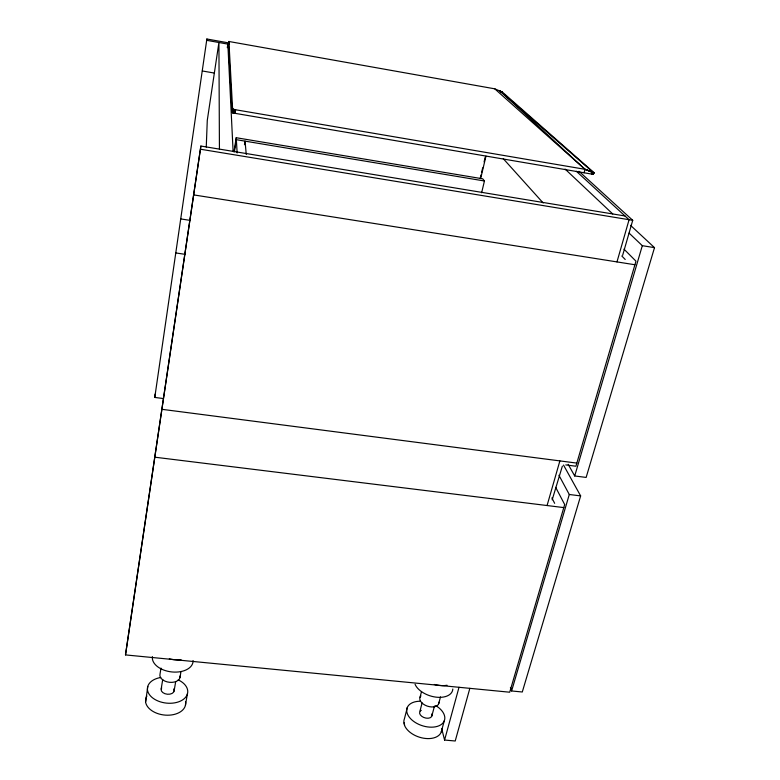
<?xml version="1.0" encoding="UTF-8"?>
<svg xmlns="http://www.w3.org/2000/svg" width="780" height="780" viewBox="0 0 780 780"><rect width="100%" height="100%" fill="white"/><g stroke="black" fill="none" stroke-linecap="round" stroke-linejoin="round"><path stroke-width="1.17" d="M502.144 91.962L502.135 92.586L502.144 91.962L494.744 88.822L228.901 41.486L232.586 108.654L232.011 112.349L233.152 113.012L591.464 174.037L593.278 174.125L593.648 173.277M500.117 91.094L593.404 172.604L593.278 174.125L593.824 172.604L593.443 174.047L593.678 172.633L592.985 174.164L593.005 173.365L593.726 172.38L502.544 92.215L500.117 91.094L585 169.309C594.935 172.536 593.2 174.389 593.843 172.526L593.356 173.774M404.06 722.826L404.576 725.283L403.865 721.89A19.539 12.1 18.5 0 1 404.44 718.75L407.316 707.499M206.261 147.03L207.275 120.403L218.917 42.51L219.434 149.117M555.692 487.363L564.681 504.553L509.71 692.211L125.492 654.908L200.87 146.055L625.024 215.982M228.423 42.861L206.875 39L206.807 40.346L229.505 44.401M502.339 92.703L502.388 92.098M125.492 654.908L200.87 146.055M163.225 398.531L154.772 397.43L155.152 394.056M154.772 397.43L206.875 39M227.302 47.697L227.848 44.109L233.103 151.369M232.011 112.349L228.472 44.314L228.95 41.418M228.472 44.314L228.969 42.325M232.089 112.495L232.586 108.654M232.323 112.671L232.674 108.8M232.684 112.837L232.908 108.966M233.152 113.012L233.259 109.141M233.707 113.178L234.293 109.483L233.727 109.317M234.341 113.334L234.916 109.639L234.293 109.483M235.024 113.47L235.609 109.765L234.916 109.639M147.81 686.458L145.645 701.659L145.86 699.182M233.951 151.954L236.223 137.719L482.732 178.815L484.438 180.989L481.63 192.777M234.439 151.642L236.34 139.688L484.438 180.989M244.471 144.719L245.047 141.131L246.256 154.479M160.992 668.109L160.027 674.086A10.179 6.396 6.8 0 0 169.601 682.315A10.179 6.396 6.8 0 0 180.053 675.987M161.197 688.857L162.737 679.429M174.076 691.158L175.666 681.74M179.946 677.664L180.96 671.697M185.416 705.286L187.453 693.557M480.178 178.464L481.016 174.915M481.582 172.546L482.703 167.807M484.097 161.889L485.228 157.16M480.656 178.561L485.969 156.156M420.049 697.222L421.531 691.519M422.116 702.877L419.757 711.896A6.396 3.91 18.3 0 0 425.948 718.107A6.396 3.91 18.3 0 0 431.691 714.041M431.788 716.157L434.499 705.998M438.662 703.755L440.495 696.901M584.064 172.78L585 169.309L494.744 88.822M593.278 174.125L593.678 172.633M441.275 731.855L444.337 720.593M592.985 174.164L593.404 172.604L585 169.309L235.609 109.765M469.843 688.34L455.218 741L444.581 740.044L459.01 687.287M592.547 172.38L592.069 174.115L592.547 172.38L585 169.309M591.464 174.037L591.981 172.195M547.072 505.537L559.874 460.902M616.97 261.914L629.08 219.716L576.352 171.268M552.182 499.834L562.37 466.108M622.645 255.294L632.726 220.311L578.975 171.298M563.521 465.055L580.642 495.904L522.288 691.996L511.612 690.963L569.283 494.491L558.928 475.264M630.513 225.342L654.508 247.64L586.141 477.428L574.714 475.966L642.31 245.68L629.099 233.113M593.005 173.365L592.576 174.164L592.566 173.297M501.823 91.806L501.092 92.157M154.889 457.197L563.794 507.595M569.283 494.491L580.642 495.904M162.016 409.325L576.829 463.096M565.763 464.919L575.913 466.235L635.973 261.173L623.981 249.142M175.822 252.944L185.445 254.387M180.784 218.926L190.408 220.418M193.898 194.932L634.93 264.752M642.31 245.68L654.508 247.64M200.684 149.263L632.726 220.311M202.342 70.97L214.344 73.066M565.1 169.075L612.729 213.954M621.797 255.977L625.209 259.467M503.275 158.691L543.173 202.976M568.162 464.324L574.714 475.966M551.889 497.894L554.648 503.315M510.422 687.511L511.612 690.963M441.899 729.437L444.581 740.044M500.575 91.27L500.653 92.011M236.223 137.719L237.159 152.987M173.764 688.954A6.581 4.212 6.6 0 1 167.378 694.239A6.581 4.212 6.6 0 1 161.694 687.833M193.079 660.572A20.475 12.616 7 0 1 172 671.96A20.475 12.616 7 0 1 152.412 656.624M185.543 701.864A20.163 13.075 6.5 0 1 167.427 715.211A20.163 13.075 6.5 0 1 145.548 701.659M178.181 679.867A20.251 12.948 6.6 0 1 181.945 700.313A20.251 12.948 6.6 0 1 150.579 696.043A20.251 12.948 6.6 0 1 160.768 677.498M145.957 698.236A20.095 13.036 6.5 0 1 146.884 696.091M181.038 659.646A20.563 12.48 7.1 0 1 169.299 658.885M420.332 711.029A6.396 3.91 18.3 0 1 421.278 710.365M438.916 702.215A9.886 5.938 18.1 0 1 427.157 706.066A9.886 5.938 18.1 0 1 420.937 695.906M452.819 689.023A19.89 11.7 17.8 0 1 435.952 697.135A19.89 11.7 17.8 0 1 415.067 684.304M441.733 728.676A19.598 12.139 18.5 0 1 425.792 738.494A19.598 12.139 18.5 0 1 404.479 725.283M435.688 705.588A19.685 12.022 18.3 0 1 439.14 725.712A19.685 12.022 18.3 0 1 409.344 717.239A19.685 12.022 18.3 0 1 420.361 701.23M447.057 685.259A19.978 11.573 17.7 0 1 434.343 684.46"/></g></svg>
